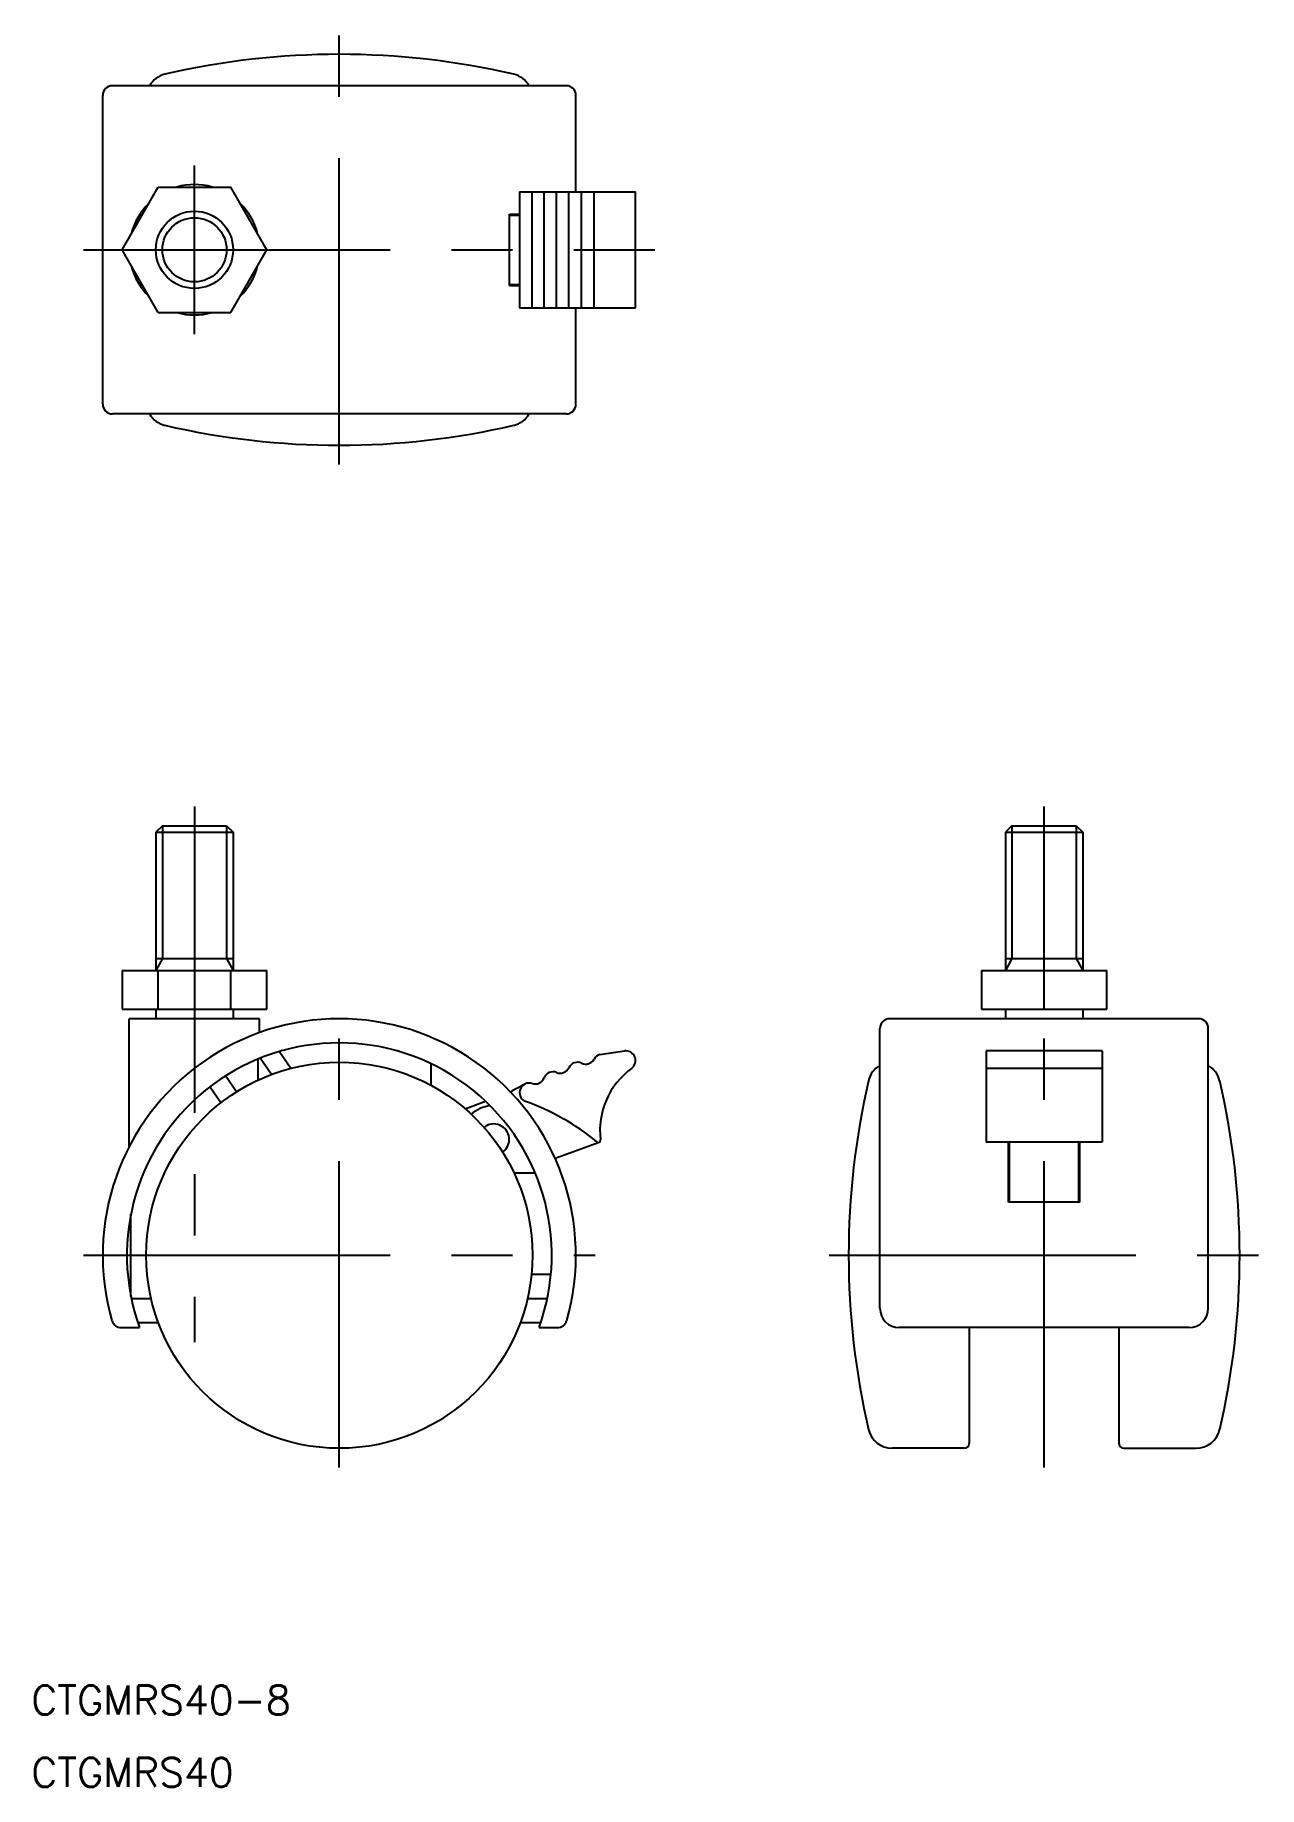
# Model space of a CAD drawing. Extents: x -32 to 95, y -55 to 126.
import ezdxf

# ---------------------------------------------------------------- set-up
doc = ezdxf.new("R2010")
doc.units = 0
doc.linetypes.add('CENTER', pattern=[50.8, 31.75, -6.35, 6.35, -6.35])
doc.layers.get('0').update_dxf_attribs({"linetype": 'CONTINUOUS'})
doc.layers.add('CENTER', color=1, linetype='CENTER')
doc.styles.get("Standard").update_dxf_attribs({"font": 'txt.shx', "height": 3, "bigfont": 'bigfont.shx'})

msp = doc.modelspace()

# ---------------------------------------------------------------- linework, layer by layer
at = {"color": 7, "linetype": 'CONTINUOUS'}
for p, q in [((-24.5, 88.16), (-24.5, 120.16)), ((23.5, 121.16), (-23.5, 121.16)), ((24.5, 110.16), (24.5, 120.16)), ((-22.5, 104.16), (-18.75, 110.66)), ((-18.75, 110.66), (-11.25, 110.66)), ((-7.5, 104.16), (-11.25, 110.66)), ((18.67, 110.16), (18.67, 98.16)), ((18.67, 110.16), (30.68, 110.16)), ((19.97, 98.16), (19.97, 110.16)), ((21.2, 98.16), (21.2, 110.16)), ((22.5, 98.16), (22.5, 110.16)), ((23.76, 98.16), (23.76, 110.16)), ((25.09, 98.16), (25.09, 110.16)), ((26.39, 98.16), (26.39, 110.16)), ((30.68, 98.16), (30.68, 110.16)), ((17.64, 100.46), (17.64, 107.86)), ((17.64, 107.86), (18.67, 107.86)), ((17.64, 107.76), (18.67, 107.76)), ((-18.75, 97.66), (-22.5, 104.16)), ((-11.25, 97.66), (-7.5, 104.16)), ((17.64, 100.56), (18.67, 100.56)), ((17.64, 100.46), (18.67, 100.46)), ((18.67, 98.16), (30.68, 98.16)), ((24.5, 88.16), (24.5, 98.16)), ((-18.75, 97.66), (-11.25, 97.66)), ((23.5, 87.16), (-23.5, 87.16)), ((-18.32, 44.5), (-19, 43.82)), ((-19, 43.82), (-11, 43.82)), ((-19, 43.82), (-19, 29.5)), ((-18.32, 44.5), (-11.68, 44.5)), ((-11.68, 44.5), (-11, 43.82)), ((-11, 43.82), (-11, 29.5)), ((69.66, 44.5), (68.99, 43.82)), ((68.99, 43.82), (68.99, 29.5)), ((68.99, 43.82), (76.99, 43.82)), ((69.66, 44.5), (76.31, 44.5)), ((76.31, 44.5), (76.99, 43.82)), ((76.99, 43.82), (76.99, 29.5)), ((-22.5, 29.5), (-7.5, 29.5)), ((-22.5, 29.5), (-22.5, 25.5)), ((-19, 30.75), (-11, 30.75)), ((-18.75, 25.5), (-18.75, 29.5)), ((-11.25, 25.5), (-11.25, 29.5)), ((-7.5, 25.5), (-7.5, 29.5)), ((66.49, 29.5), (79.49, 29.5)), ((66.49, 29.5), (66.49, 25.5)), ((68.99, 30.75), (76.99, 30.75)), ((72.99, 25.5), (72.99, 29.5)), ((79.49, 25.5), (79.49, 29.5)), ((-22.5, 25.5), (-7.5, 25.5)), ((-19, 25.5), (-19, 24.5)), ((-11, 25.5), (-11, 24.5)), ((66.49, 25.5), (79.49, 25.5)), ((68.99, 25.5), (68.99, 24.5)), ((76.99, 25.5), (76.99, 24.5)), ((-8.25, 24.5), (-21.75, 24.5)), ((-21.75, 11.28), (-21.75, 24.5)), ((-8.25, 23.07), (-8.25, 24.5)), ((88.99, 24.5), (56.99, 24.5)), ((55.99, -5.5), (55.99, 23.5)), ((89.99, -5.5), (89.99, 23.5)), ((-8.42, 18.14), (-8.42, 20.33)), ((-7.01, 18.73), (-8.19, 20.42)), ((-5.01, 19.36), (-6.23, 21.1)), ((26.99, 20.78), (29.53, 21.16)), ((78.99, 21.17), (66.99, 21.17)), ((66.99, 21.17), (66.99, 11.7)), ((78.99, 21.17), (78.99, 11.7)), ((-10.64, 16.94), (-11.79, 18.58)), ((9.5, 17.6), (9.5, 19.84)), ((21.69, 18.91), (21.8, 18.95)), ((78.99, 19.36), (66.99, 19.36)), ((-12.28, 15.79), (-13.42, 17.43)), ((13.03, 15.17), (15.15, 15.95)), ((22.34, 10.05), (26.9, 11.71)), ((78.99, 11.7), (66.99, 11.7)), ((69.29, 5.5), (69.29, 11.7)), ((69.39, 5.5), (69.39, 11.7)), ((76.59, 5.5), (76.59, 11.7)), ((76.69, 5.5), (76.69, 11.7)), ((20.29, 8.5), (18.1, 8.5)), ((76.69, 5.5), (69.29, 5.5)), ((-21.58, -4.27), (-21.58, 4.27)), ((21.91, -2), (19.9, -2)), ((-19.49, -4.5), (-21.53, -4.5)), ((21.53, -4.5), (19.49, -4.5)), ((-18.73, -7), (-20.86, -7)), ((20.86, -7), (18.73, -7)), ((-22.58, -7.5), (-20.68, -7.5)), ((20.68, -7.5), (22.58, -7.5)), ((87.99, -7.5), (57.99, -7.5)), ((65.24, -7.5), (65.24, -19.5)), ((80.74, -7.5), (80.74, -19.5)), ((64.74, -20), (57.24, -20)), ((81.24, -20), (88.73, -20))]:
    msp.add_line(p, q, dxfattribs=at)
at = {"color": 3, "linetype": 'CONTINUOUS'}
for p, q in [((-18.32, 44.5), (-18.32, 30.75)), ((-11.68, 44.5), (-11.68, 30.75)), ((69.66, 44.5), (69.66, 30.75)), ((76.31, 44.5), (76.31, 30.75)), ((-18.32, 30.75), (-19, 29.5)), ((-11.68, 30.75), (-11, 29.5)), ((69.66, 30.75), (68.99, 29.5)), ((76.31, 30.75), (76.99, 29.5))]:
    msp.add_line(p, q, dxfattribs=at)
at = {"color": 7, "linetype": 'CONTINUOUS'}
for centre, radius in [((-15, 104.16), 4), ((0, 0), 20)]:
    msp.add_circle(centre, radius, dxfattribs=at)
at = {"color": 3, "linetype": 'CONTINUOUS'}
msp.add_circle((-15, 104.16), 3.32, dxfattribs=at)
at = {"color": 7, "linetype": 'CONTINUOUS'}
for centre, radius, start, end in [((0, 44.41), 80, 76.9497, 103.0503), ((-17.5, 119.91), 2.5, 103.0503, 149.9562), ((17.5, 119.91), 2.5, 30.0438, 76.9497), ((-23.5, 120.16), 1, 90, 180), ((23.5, 120.16), 1, 0, 90), ((-15, 104.16), 6.75, 74.3575, 105.6425), ((-15, 104.16), 6.75, 134.2068, 165.7932), ((-15, 104.16), 6.75, 14.2068, 45.7932), ((-15, 104.16), 6.75, 194.2068, 225.7932), ((-15, 104.16), 6.75, 314.2068, 345.7932), ((-15, 104.16), 6.75, 254.3575, 285.6425), ((-23.5, 88.16), 1, 180, 270), ((-17.5, 88.41), 2.5, 210.0438, 256.9497), ((17.5, 88.41), 2.5, 283.0503, 329.9562), ((23.5, 88.16), 1, 270, 0), ((0, 163.91), 80, 256.9497, 283.0503), ((0, 0), 24.5, 343.9429, 196.0571), ((56.99, 23.5), 1, 90, 180), ((88.99, 23.5), 1, 0, 90), ((0, 0), 22, 340.0677, 199.9323), ((24.66, 18.99), 1, 64.7791, 154.1019), ((25.52, 20.8), 1, 244.7791, 330.5374), ((27.26, 19.82), 1, 105.4387, 150.5374), ((29.68, 20.17), 1, 306.1276, 98.5374), ((20.27, 18.74), 1, 252.5491, 338.3206), ((22.13, 18), 1, 68.3439, 158.3206), ((22.86, 19.86), 1, 248.3439, 334.1019), ((34.99, 12.9), 8, 126.1276, 186.8489), ((57.24, 17.5), 2.5, 120.0438, 166.9497), ((88.73, 17.5), 2.5, 13.0503, 59.9562), ((37.64, -17.78), 40, 117.4387, 119.8578), ((19.67, 16.84), 1, 72.5491, 241.1859), ((132.74, 0), 80, 166.9497, 193.0503), ((13.24, 0), 80, 346.9497, 13.0503), ((16, 12), 3.5, 96.0394, 131.8897), ((10.86, -7.61), 25, 50.7503, 70.5435), ((16, 12), 1.6, 304.5775, 129.1623), ((26.82, 11.92), 0.226, 230.7503, 6.8489), ((-22.58, -6.5), 1, 196.0571, 270), ((22.58, -6.5), 1, 270, 343.9429), ((57.99, -5.5), 2, 180, 270), ((87.99, -5.5), 2, 270, 0), ((57.24, -17.5), 2.5, 193.0503, 270), ((88.73, -17.5), 2.5, 270, 346.9497), ((64.74, -19.5), 0.5, 270, 0), ((81.24, -19.5), 0.5, 180, 270)]:
    msp.add_arc(centre, radius, start, end, dxfattribs=at)
at = {"layer": 'CENTER', "color": 1, "linetype": 'CENTER'}
for p, q in [((0, 81.91), (0, 126.41)), ((-15, 95.41), (-15, 112.91)), ((-26.5, 104.16), (32.68, 104.16)), ((-15, 46.5), (-15, -9)), ((72.99, -22), (72.99, 46.5)), ((0, -22), (0, 26.5)), ((-26.5, 0), (26.5, 0)), ((50.74, 0), (95.24, 0))]:
    msp.add_line(p, q, dxfattribs=at)

# ---------------------------------------------------------------- texts
at = {"color": 7, "linetype": 'CONTINUOUS'}
for s, p in [('CTGMRS40-8', (-31.9, -47.59)), ('CTGMRS40', (-31.9, -55.08))]:
    msp.add_text(s, height=3, dxfattribs=at).set_placement(p)

doc.saveas('drawing.dxf')
